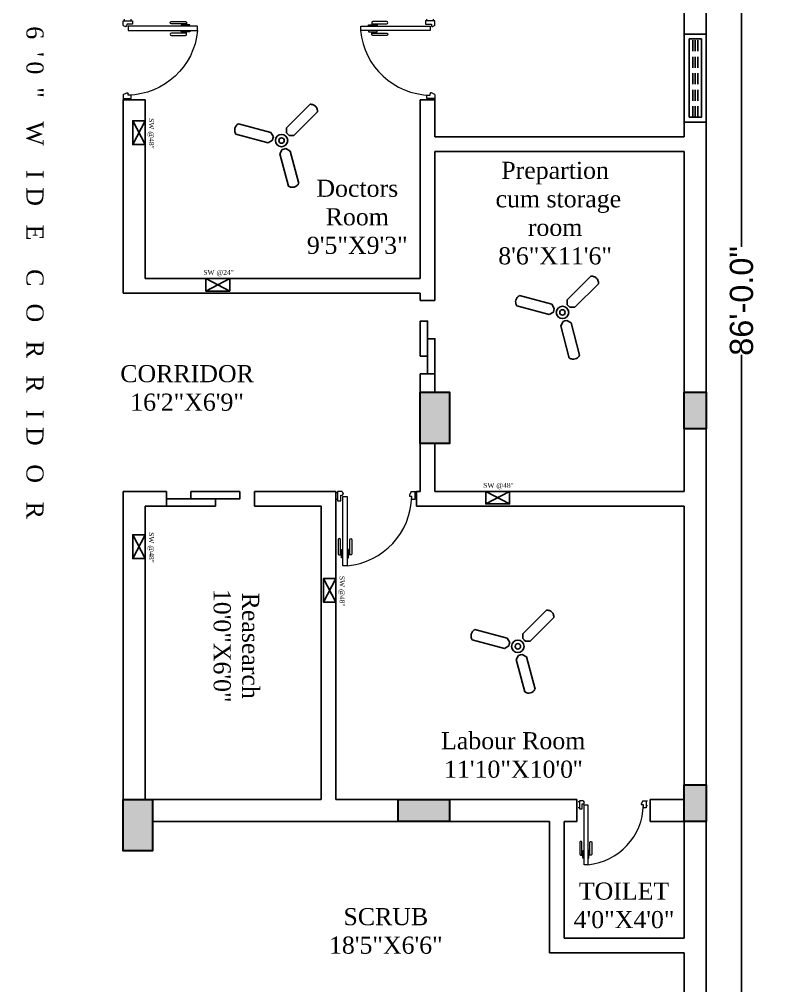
# Model space of a CAD drawing. Header units: inches. Extents: x 204954 to 440946, y -300749 to -143756.
# Drawn here: x 220046.4 to 220352.5, y -150887.9 to -150492.5 of the extents above; entities that cross this region are included whole.
import ezdxf

# ---------------------------------------------------------------- set-up
doc = ezdxf.new("R2010")
doc.units = ezdxf.units.IN
doc.header["$LTSCALE"] = 9
doc.header["$MEASUREMENT"] = 0
doc.linetypes.add('DASHED', pattern=[0.75, 0.5, -0.25])
doc.layers.get('Defpoints').update_dxf_attribs({"lineweight": 0})
doc.layers.add('beam framing', color=91, linetype='Continuous')
doc.layers.add('ELECTRICAL', color=1, linetype='Continuous')
for name, color, linetype, lineweight in [('COLUMNS', 1, 'Continuous', 30), ('elec', 1, 'Continuous', 15), ('PUERTAS', 40, 'Continuous', 15), ('PUERTAS MADERA', 37, 'Continuous', 13)]:
    doc.layers.add(name, color=color, linetype=linetype, lineweight=lineweight)
doc.layers.add('Hatch', color=7, linetype='Continuous', lineweight=15, true_color=0xa3a3a3)
doc.styles.add('outer', font='arial.ttf', dxfattribs={"height": 24})
doc.styles.add('SST1', font='arial.ttf', dxfattribs={"height": 9.5})
doc.styles.get("Standard").update_dxf_attribs({"font": 'arial.ttf'})
doc.dimstyles.new('DIMA-1', dxfattribs={"dimtxt": 9.5, "dimasz": 6, "dimexe": 4, "dimexo": 4, "dimgap": 0.25, "dimtad": 0, "dimdec": 1, "dimzin": 3, "dimdsep": 46, "dimlunit": 4, "dimtxsty": 'SST1', "dimblk1": 'OBLIQUE', "dimblk2": 'OBLIQUE', "dimsah": 1, "dimcen": 0, "dimdle": 3, "dimclrd": 3, "dimclre": 3, "dimclrt": 7, "dimadec": 0, "dimazin": 0, "dimtfac": 1, "dimtdec": 1, "dimtix": 1, "dimtmove": 2, "dimatfit": 3, "dimfxl": 4, "dimfxlon": 1, "dimtolj": 1, "dimtzin": 3, "dimarcsym": 0})

# ---------------------------------------------------------------- blocks, each defined once
blk = doc.blocks.new('A$C31806C9B')
at = {"layer": 'Hatch'}
blk.add_hatch(color=256, dxfattribs=at).paths.add_polyline_path([(0, -21), (0, 0), (-12, 0), (-12, -21)])
at = {"layer": 'COLUMNS'}
blk.add_lwpolyline([(-12, 0), (0, 0), (0, -21), (-12, -21)], close=True, dxfattribs=at)
blk = doc.blocks.new('A$C00142961')
at = {"layer": 'Hatch'}
blk.add_hatch(color=256, dxfattribs=at).paths.add_polyline_path([(9, 0), (0, 0), (0, -21), (9, -21)])
at = {"layer": 'COLUMNS'}
blk.add_lwpolyline([(0, 0), (9, 0), (9, -21), (0, -21)], close=True, dxfattribs=at)
blk = doc.blocks.new('A$C5D5B4CD9')
at = {"layer": 'Hatch'}
blk.add_hatch(color=256, dxfattribs=at).paths.add_polyline_path([(-9, -15), (0, -15), (0, 0), (-9, 0)])
at = {"layer": 'COLUMNS'}
blk.add_lwpolyline([(0, -15), (-9, -15), (-9, 0), (0, 0)], close=True, dxfattribs=at)
blk = doc.blocks.new('_Oblique')
at = {"color": 0, "linetype": 'ByBlock', "lineweight": -2}
blk.add_line((-0.5, -0.5), (0.5, 0.5), dxfattribs=at)
blk = doc.blocks.new('*D85')
at = {"layer": 'beam framing', "color": 3, "lineweight": -2, "transparency": 16777216}
for p, q in [((220341.81, -150088.7), (220341.81, -150585.6)), ((220341.06, -150091.7), (220345.81, -150091.7)), ((220341.81, -151126.7), (220341.81, -150629.81)), ((220341.06, -151123.7), (220345.81, -151123.7))]:
    blk.add_line(p, q, dxfattribs=at)
at = {"layer": 'Defpoints', "color": 0, "transparency": 16777216}
for p in [(220327.38, -150091.7), (220327.38, -151123.7), (220341.81, -151123.7)]:
    blk.add_point(p, dxfattribs=at)
at = {"layer": 'beam framing', "color": 3, "lineweight": -2, "transparency": 16777216, "xscale": 6, "yscale": 6, "zscale": 6}
for p, rotation in [((220341.81, -150091.7), 90), ((220341.81, -151123.7), 270)]:
    blk.add_blockref('_Oblique', p, dxfattribs=dict(at, rotation=rotation))
at = {"layer": 'beam framing', "color": 7, "transparency": 16777216, "insert": (220341.81, -150607.7), "char_height": 9.5, "attachment_point": 5, "rotation": 90, "style": 'SST1'}
blk.add_mtext('\\A1;86\'-0.0"', dxfattribs=at)
blk = doc.blocks.new('dgfgf')
at = {"layer": 'PUERTAS', "color": 253}
for p, q in [((-4.11, 20.44), (-3.69, 20.44)), ((-0.94, 20.44), (-1.35, 20.44))]:
    blk.add_line(p, q, dxfattribs=at)
for points in [[(-4.11, 21.16), (-4.11, 16.12, -1), (-4.83, 16.12), (-4.83, 20.8, -0.414214), (-4.47, 21.16), (-3.69, 21.16)], [(-0.94, 21.16), (-0.94, 16.12, 1), (-0.22, 16.12), (-0.22, 20.8, 0.414214), (-0.58, 21.16), (-1.35, 21.16)]]:
    blk.add_lwpolyline(points, format="xyb", dxfattribs=at)
for points in [[(-3.24, 22.24), (-3.69, 22.24), (-3.69, 19.36), (-3.24, 19.36)], [(-1.8, 22.24), (-1.35, 22.24), (-1.35, 19.36), (-1.8, 19.36)]]:
    blk.add_lwpolyline(points, dxfattribs=at)
at = {"layer": 'PUERTAS MADERA'}
for p, q in [((-3.24, 24.85), (-1.8, 24.85)), ((-3.24, 1.63), (-3.24, 24.85)), ((-1.8, 24.85), (-1.8, 1.63)), ((-25.92, 1.8), (-26.46, 1.8)), ((-25.92, 2.7), (-24.84, 2.7)), ((-25.92, 0), (-25.92, 2.7)), ((-24.84, 2.7), (-24.84, 1.63)), ((-24.84, 1.63), (-24.39, 1.63)), ((-24.66, 0), (-24.04, 1.18)), ((-1.8, 1.63), (-3.24, 1.63)), ((-1.5, 0), (-1.88, 0.73)), ((-1.08, 1.18), (-1.53, 1.18)), ((-1.5, 0), (0, 0)), ((-1.08, 3.15), (-1.08, 1.18)), ((0, 3.15), (-1.08, 3.15)), ((0, 0), (0, 3.15)), ((0, 2.7), (0.54, 2.7)), ((0, 0.45), (0.54, 0.45)), ((-25.92, 0), (-26.46, 0)), ((-24.66, 0), (-25.92, 0))]:
    blk.add_line(p, q, dxfattribs=at)
at = {"layer": 'PUERTAS MADERA', "color": 251}
blk.add_arc((-1.08, 1.18), 23.77, 95.224, 178.9225, dxfattribs=at)
at = {"layer": 'PUERTAS MADERA'}
for centre, start, end in [((-24.39, 1.27), 345.0691, 90.0005), ((-1.53, 0.82), 90.0055, 194.9369)]:
    blk.add_arc(centre, 0.36, start, end, dxfattribs=at)
blk = doc.blocks.new('Fan3')
at = {"layer": 'ELECTRICAL'}
for p, q in [((13.37, 17.04), (2.28, 5.95)), ((16.92, 13.49), (5.83, 2.4)), ((-20.14, 7.91), (-5, 3.85)), ((2.28, 5.95), (2.28, 3.62)), ((-21.44, 3.06), (-6.3, -1)), ((-6.3, -1), (-4.27, 0.17)), ((-5, 3.85), (-3.83, 1.83)), ((-4.27, 0.17), (-4.05, 1.02)), ((-3.83, 1.83), (-4.06, 0.97)), ((2.28, 3.62), (2.91, 2.99)), ((3.5, 2.4), (2.87, 3.03)), ((5.83, 2.4), (3.5, 2.4)), ((-0.84, -6.25), (0.33, -4.23)), ((0.33, -4.23), (1.19, -4)), ((1.99, -3.79), (1.14, -4.01)), ((4.01, -4.95), (1.99, -3.79)), ((3.22, -21.4), (-0.84, -6.25)), ((8.07, -20.1), (4.01, -4.95))]:
    blk.add_line(p, q, dxfattribs=at)
for radius in [2.92, 1.27]:
    blk.add_circle((0, 0), radius, dxfattribs=at)
for centre, radius, start, end in [((13.5, 13.34), 3.7, 68.4978, 91.9827), ((13.7, 13.85), 3.16, 45, 68.4978), ((13.73, 13.82), 3.16, 21.5022, 45), ((13.22, 13.62), 3.7, 358.0173, 21.5022), ((-18.84, 4.94), 3.16, 165, 188.4978), ((-18.83, 4.98), 3.16, 141.5022, 165), ((-18.4, 4.64), 3.7, 118.0173, 141.5022), ((-18.3, 5.02), 3.7, 188.4978, 211.9827), ((5.19, -18.26), 3.7, 238.0173, 261.5022), ((5.1, -18.8), 3.16, 261.5022, 285), ((5.14, -18.79), 3.16, 285, 308.4978), ((4.8, -18.36), 3.7, 308.4978, 331.9827)]:
    blk.add_arc(centre, radius, start, end, dxfattribs=at)

msp = doc.modelspace()

# ---------------------------------------------------------------- linework, layer by layer
at = {"color": 7}
for p, q in [((220092.81009, -150533.95487), (220097.88062, -150543.72026)), ((220092.81009, -150543.72026), (220097.88062, -150533.95487)), ((220122.66954, -150603.63887), (220132.43492, -150598.56834)), ((220132.43492, -150603.63887), (220122.66954, -150598.56834)), ((220237.15243, -150690.77526), (220246.91782, -150685.70473)), ((220246.91782, -150690.77526), (220237.15243, -150685.70473)), ((220092.81008, -150703.38235), (220097.88061, -150713.14773)), ((220092.81008, -150713.14773), (220097.88061, -150703.38235)), ((220170.81008, -150721.24172), (220175.88061, -150731.0071)), ((220170.81008, -150731.0071), (220175.88061, -150721.24172))]:
    msp.add_line(p, q, dxfattribs=at)
for points in [[(220097.88062, -150533.95487), (220097.88062, -150543.72026), (220092.81009, -150543.72026), (220092.81009, -150533.95487)], [(220122.66954, -150598.56834), (220132.43492, -150598.56834), (220132.43492, -150603.63887), (220122.66954, -150603.63887)], [(220237.15243, -150685.70473), (220246.91782, -150685.70473), (220246.91782, -150690.77526), (220237.15243, -150690.77526)], [(220097.88061, -150703.38235), (220097.88061, -150713.14773), (220092.81008, -150713.14773), (220092.81008, -150703.38235)], [(220175.88061, -150721.24172), (220175.88061, -150731.0071), (220170.81008, -150731.0071), (220170.81008, -150721.24172)]]:
    msp.add_lwpolyline(points, close=True, dxfattribs=at)
at = {"layer": 'beam framing', "color": 1}
for p, q in [((220327.38059, -151123.70474), (220327.38059, -150091.70475)), ((220318.38059, -150397.56835), (220318.38059, -150540.56936)), ((220088.88062, -150525.46353), (220088.88062, -150604.56834)), ((220097.88062, -150525.46353), (220088.88062, -150525.46353)), ((220097.88062, -150525.46353), (220097.88062, -150598.56834)), ((220210.38063, -150598.56834), (220210.38063, -150525.46353)), ((220216.38063, -150525.46353), (220210.38063, -150525.46353)), ((220216.38063, -150525.46353), (220216.38063, -150540.56936)), ((220216.38063, -150540.56936), (220318.38059, -150540.56936)), ((220216.38063, -150546.56936), (220216.38063, -150607.56834)), ((220216.38063, -150546.56936), (220318.38059, -150546.56936)), ((220318.38059, -150546.56936), (220318.38059, -150685.70473)), ((220097.88062, -150598.56834), (220210.38063, -150598.56834)), ((220088.88062, -150604.56834), (220210.38063, -150604.56834)), ((220210.38063, -150607.56834), (220210.38063, -150604.56834)), ((220210.38063, -150607.56834), (220216.38063, -150607.56834)), ((220210.38063, -150685.70473), (220210.38063, -150637.56834)), ((220210.38063, -150637.56834), (220216.38063, -150637.56834)), ((220216.38063, -150645.0683), (220216.38063, -150637.56834)), ((220216.38063, -150685.70473), (220216.38063, -150666.0683)), ((220088.88061, -150685.70473), (220088.8806, -150811.70473)), ((220088.8806, -150685.70473), (220106.60108, -150685.70473)), ((220106.60108, -150691.70473), (220106.60108, -150685.70473)), ((220142.60108, -150685.70473), (220175.88061, -150685.70473)), ((220142.60108, -150691.70473), (220142.60108, -150685.70473)), ((220175.88061, -150691.70473), (220175.88061, -150685.70473)), ((220208.88061, -150685.70473), (220210.38063, -150685.70473)), ((220208.88061, -150691.70473), (220208.88061, -150685.70473)), ((220216.38063, -150685.70473), (220318.38059, -150685.70473)), ((220097.88061, -150691.70473), (220097.8806, -150811.70473)), ((220097.88061, -150691.70473), (220106.60108, -150691.70473)), ((220142.60108, -150691.70473), (220169.88061, -150691.70473)), ((220169.88061, -150691.70473), (220169.8806, -150811.70474)), ((220175.88061, -150691.70473), (220175.8806, -150811.70474)), ((220208.88061, -150691.70473), (220318.38059, -150691.70473)), ((220318.38059, -150691.70473), (220318.38059, -150868.41443)), ((220088.8806, -150799.26628), (220088.88061, -150832.70473)), ((220097.8806, -150799.26628), (220097.8806, -150811.70473)), ((220088.8806, -150811.70473), (220169.8806, -150811.70473)), ((220175.8806, -150811.70473), (220274.46408, -150811.70473)), ((220274.46408, -150811.70473), (220274.46408, -150820.70473)), ((220304.46408, -150811.70473), (220318.38059, -150811.70473)), ((220304.46408, -150811.70473), (220304.46408, -150820.70473)), ((220263.30699, -150820.70473), (220100.8806, -150820.70473)), ((220263.30699, -150820.70473), (220263.30699, -150874.41443)), ((220269.30699, -150820.70473), (220269.30699, -150868.41443)), ((220274.46408, -150820.70473), (220269.30699, -150820.70473)), ((220327.3806, -150820.70473), (220304.46408, -150820.70473)), ((220269.30699, -150868.41443), (220318.38059, -150868.41443)), ((220263.30699, -150874.41443), (220318.38059, -150874.41443)), ((220318.38059, -150874.41443), (220318.38059, -151114.70474))]:
    msp.add_line(p, q, dxfattribs=at)
at = {"layer": 'beam framing', "color": 6, "linetype": 'DASHED'}
for p, q in [((220321.88059, -150532.51471), (220321.88059, -150500.51471)), ((220322.88059, -150532.51471), (220322.88059, -150500.51471)), ((220323.88059, -150532.51471), (220323.88059, -150500.51471))]:
    msp.add_line(p, q, dxfattribs=at)
at = {"layer": 'beam framing', "color": 5}
for points in [[(220318.38059, -150534.51471), (220327.38059, -150534.51471), (220327.38059, -150498.51471), (220318.38059, -150498.51471)], [(220320.38059, -150532.51471), (220325.38059, -150532.51471), (220325.38059, -150500.51471), (220320.38059, -150500.51471)]]:
    msp.add_lwpolyline(points, close=True, dxfattribs=at)
at = {"layer": 'beam framing', "color": 4}
for points in [[(220210.40715, -150630.3605), (220213.38063, -150630.3605), (220213.38063, -150615.94482), (220210.40715, -150615.94482)], [(220213.38063, -150637.56834), (220216.35411, -150637.56834), (220216.35411, -150623.15266), (220213.38063, -150623.15266)], [(220116.59165, -150685.7297), (220136.57279, -150685.7297), (220136.57279, -150688.70473), (220116.59165, -150688.70473)], [(220106.60108, -150688.70473), (220126.58222, -150688.70473), (220126.58222, -150691.67976), (220106.60108, -150691.67976)]]:
    msp.add_lwpolyline(points, close=True, dxfattribs=at)
at = {"layer": 'beam framing', "color": 1}
msp.add_circle((221267.41484, -148374.87), 4304.54104, dxfattribs=at)

# ---------------------------------------------------------------- block references
for p, xscale, yscale, zscale, rotation in [((220088.88556, -150493.12814), -1.222051851192565, 1.222051851192565, 1.222051851192565, 270), ((220216.37569, -150493.12814), 1.222051851192565, 1.222051851192565, 1.222051851192565, 90.00000000000001), ((220176.54522, -150685.70967), 1.222051851420178, 1.222051851420178, 1.222051851420178, 180), ((220275.4774, -150812.23369), 1.053335341182317, 1.053335341182317, 1.053335341182317, 180)]:
    msp.add_blockref('dgfgf', p, dxfattribs=dict(xscale=xscale, yscale=yscale, zscale=zscale, rotation=rotation))
at = {"layer": 'beam framing'}
for name, p in [('A$C31806C9B', (220222.38063, -150645.0683)), ('A$C5D5B4CD9', (220327.38066, -150645.0683)), ('A$C5D5B4CD9', (220327.3806, -150805.70473)), ('A$C31806C9B', (220100.8806, -150811.70473))]:
    msp.add_blockref(name, p, dxfattribs=at)
at = {"layer": 'beam framing', "rotation": 270}
msp.add_blockref('A$C00142961', (220222.38063, -150811.70473), dxfattribs=at)
at = {"layer": 'elec', "xscale": 0.8713616964872823, "yscale": 0.8713616964872823, "zscale": 0.8713616964872823}
for p in [(220153.65012, -150542.07763), (220268.55172, -150612.40785), (220250.31699, -150749.04588)]:
    msp.add_blockref('Fan3', p, dxfattribs=at)

# ---------------------------------------------------------------- texts
at = {"color": 7, "lineweight": 30, "ltscale": 16, "char_height": 7, "attachment_point": 5, "rotation": 270, "style": 'outer'}
for s, insert in [('\\A1;{\\fTimes New Roman|b0|i0|c0|p18;\\T2;\\C256;6\'0" WIDE CORRIDOR}', (220052.71444, -150599.63194)), ('\\A1;{\\fTimes New Roman|b0|i0|c0|p18;\\C256;Reasearch\\P10\'0"X6\'0"}', (220135.14568, -150748.78685))]:
    msp.add_mtext(s, dxfattribs=dict(at, insert=insert))
at = {"color": 7, "char_height": 2, "width": 18.1506991, "attachment_point": 3, "rotation": 270}
for insert in [(220101.42182, -150545.40122), (220101.42181, -150714.8287), (220179.42181, -150732.68807)]:
    msp.add_mtext('{\\fBookman Old Style|b0|i0|c0|p18;SW @48" }', dxfattribs=dict(at, insert=insert))
at = {"color": 7, "lineweight": 30, "ltscale": 16, "char_height": 7, "attachment_point": 5, "style": 'outer'}
for s, insert in [('\\A1;{\\fTimes New Roman|b0|i0|c0|p18;\\C256;Prepartion\\P cum storage \\Proom \\P8\'6"X11\'6"}', (220265.54481, -150571.79507)), ('\\A1;{\\fTimes New Roman|b0|i0|c0|p18;\\C256;Doctors \\PRoom\\P9\'5"X9\'3" }', (220184.61906, -150573.30988)), ('\\A1;{\\fTimes New Roman|b0|i0|c0|p18;\\C256;CORRIDOR\\P16\'2"X6\'9"}', (220114.99759, -150643.3379)), ('\\A1;{\\fTimes New Roman|b0|i0|c0|p18;\\C256;Labour Room\\P11\'10"X10\'0\'\'}', (220248.40502, -150793.53784)), ('\\A1;{\\fTimes New Roman|b0|i0|c0|p18;\\C256;TOILET\\P4\'0"X4\'0"}', (220293.73436, -150855.07803)), ('\\A1;{\\fTimes New Roman|b0|i0|c0|p18;\\C256;SCRUB\\P18\'5"X6\'6"}', (220196.29176, -150865.53453))]:
    msp.add_mtext(s, dxfattribs=dict(at, insert=insert))
at = {"color": 7, "char_height": 2, "width": 18.1506991, "attachment_point": 3}
for s, insert in [('{\\fBookman Old Style|b0|i0|c0|p18;SW @24" }', (220134.11588, -150595.02713)), ('{\\fBookman Old Style|b0|i0|c0|p18;SW @48" }', (220248.59878, -150682.16353))]:
    msp.add_mtext(s, dxfattribs=dict(at, insert=insert))

# ---------------------------------------------------------------- dimensions: what is measured, and where the dimension line sits
at = {"layer": 'beam framing', "color": 1}
dim = msp.add_linear_dim(base=(220341.8054, -151123.70474), p1=(220327.38059, -150091.70475), p2=(220327.38059, -151123.70474), angle=90, dimstyle='DIMA-1', override={"dimlunit": 3, "dimfxl": 0.75, "dimarcsym": 1}, dxfattribs=at)
dim.commit()
dim.dimension.update_dxf_attribs({"geometry": '*D85', "text_midpoint": (220341.8054, -150607.70474)})

doc.saveas('drawing.dxf')
